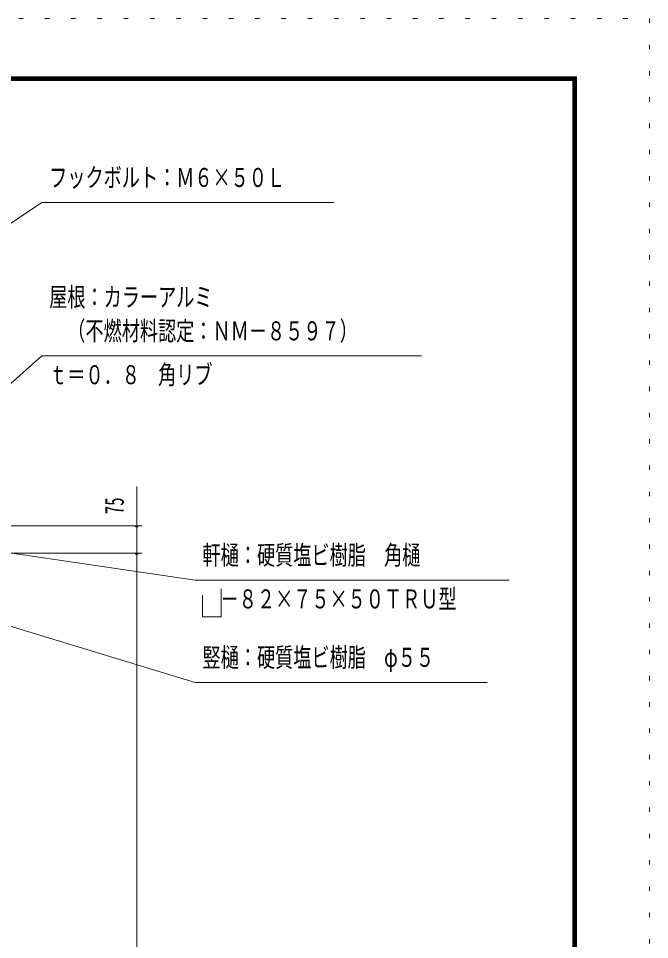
# Model space of a CAD drawing. Units: millimetres, scale not verified. Extents: x -25848 to 25858, y -10500 to 10500.
# Drawn here: x 21536 to 25858, y 4196 to 10500 of the extents above; entities that cross this region are included whole.
import ezdxf
from ezdxf.enums import TextEntityAlignment as Align

# ---------------------------------------------------------------- set-up
doc = ezdxf.new("R2010")
doc.units = ezdxf.units.MM
doc.header["$LTSCALE"] = 60
doc.linetypes.add('USER4', pattern=[3, 0.5, -2.5])
for name, color, linetype, lineweight in [('0-A_2-52DIM', 3, 'Continuous', 18), ('0-C_F-F1PAPER', 5, 'Continuous', 18), ('0-D_F-E_J_ADD', 5, 'USER4', 18)]:
    doc.layers.add(name, color=color, linetype=linetype, lineweight=lineweight)
doc.styles.add('ＭＳ ゴシック', font='')
doc.styles.get('ＭＳ ゴシック').set_extended_font_data('MS Gothic')

msp = doc.modelspace()

# ---------------------------------------------------------------- linework, layer by layer
at = {"layer": '0-A_2-52DIM'}
for p, q in [((21696.65, 9239.93), (19307.63, 7645.67)), ((23696.65, 9239.93), (21696.65, 9239.93)), ((21696.65, 8189.93), (20539.97, 7162.5)), ((21696.65, 8189.93), (24296.65, 8189.93)), ((22346.65, -900.07), (22346.65, 7297.43)), ((21171.65, 7027.43), (22384.15, 7027.43)), ((22356.65, 7027.43), (22336.65, 7027.43)), ((22746.65, 6655.5), (21090.37, 6898.16)), ((21089.15, 6839.93), (22384.15, 6839.93)), ((22356.65, 6839.93), (22336.65, 6839.93)), ((22746.65, 6655.5), (24896.65, 6655.5)), ((22796.65, 6405.5), (22796.65, 6549.85)), ((22746.65, 5955.51), (21010.52, 6484.1)), ((22746.65, 5955.51), (24746.65, 5955.51))]:
    msp.add_line(p, q, dxfattribs=at)
msp.add_lwpolyline([(22796.65, 6405.5), (22925.43, 6405.5), (22925.43, 6596.93)], dxfattribs=at)
for centre in [(22346.65, 7027.43), (22346.65, 6839.93)]:
    msp.add_arc(centre, 10, 180, 0, dxfattribs=at)
at = {"layer": '0-C_F-F1PAPER'}
for p, q in [((-3341.94, 10100), (25358.06, 10100)), ((-3339.44, 10097.5), (25355.56, 10097.5)), ((-3336.94, 10095), (25353.06, 10095)), ((-3334.44, 10092.5), (25350.56, 10092.5)), ((-3331.94, 10090), (25348.06, 10090)), ((-3329.44, 10087.5), (25345.56, 10087.5)), ((25345.56, -9987.5), (25345.56, 10087.5)), ((25350.56, -9992.5), (25350.56, 10092.5)), ((-3326.94, 10085), (25343.06, 10085)), ((-3324.44, 10082.5), (25340.56, 10082.5)), ((-3321.94, 10080), (25338.06, 10080)), ((-3319.44, 10077.5), (25335.56, 10077.5)), ((-3316.94, 10075), (25333.06, 10075)), ((25335.56, -9977.5), (25335.56, 10077.5)), ((25338.06, -9980), (25338.06, 10080)), ((25340.56, -9982.5), (25340.56, 10082.5))]:
    msp.add_line(p, q, dxfattribs=at)
for points in [[(-3341.94, -10000), (25358.06, -10000), (25358.06, 10100)], [(-3339.44, 10097.5), (-3339.44, -9997.5), (25355.56, -9997.5), (25355.56, 10097.5)], [(-3336.94, 10095), (-3336.94, -9995), (25353.06, -9995), (25353.06, 10095)], [(-3331.94, 10090), (-3331.94, -9990), (25348.06, -9990), (25348.06, 10090)], [(-3326.94, 10085), (-3326.94, -9985), (25343.06, -9985), (25343.06, 10085)], [(-3316.94, 10075), (-3316.94, -9975), (25333.06, -9975), (25333.06, 10075)]]:
    msp.add_lwpolyline(points, dxfattribs=at)
at = {"layer": '0-D_F-E_J_ADD'}
for p, q in [((-3841.94, 10500), (25858.06, 10500)), ((25858.06, 10500), (25858.06, -10500))]:
    msp.add_line(p, q, dxfattribs=at)

# ---------------------------------------------------------------- texts
at = {"layer": '0-A_2-52DIM', "color": 7, "style": 'ＭＳ ゴシック', "width": 0.7}
for s, p in [('フックボルト：Ｍ６×５０Ｌ', (21746.65, 9307.69)), ('屋根：カラーアルミ', (21746.65, 8489.61)), ('\u3000（不燃材料認定：ＮＭ－８５９７）', (21746.65, 8257.69)), ('ｔ＝０．８\u3000角リブ', (21746.65, 7957.69)), ('軒樋：硬質塩ビ樹脂\u3000角樋', (22796.65, 6723.26)), ('\u3000－８２×７５×５０ＴＲＵ型', (22796.65, 6423.26)), ('竪樋：硬質塩ビ樹脂\u3000φ５５', (22796.65, 6023.27))]:
    msp.add_text(s, height=130.2, dxfattribs=at).set_placement(p, align=Align.BOTTOM_LEFT)
at = {"layer": '0-A_2-52DIM', "color": 7, "style": 'ＭＳ ゴシック', "width": 0.65}
msp.add_text('75', height=130.2, rotation=90, dxfattribs=at).set_placement((22296.65, 7106.89), align=Align.BOTTOM_LEFT)

doc.saveas('drawing.dxf')
